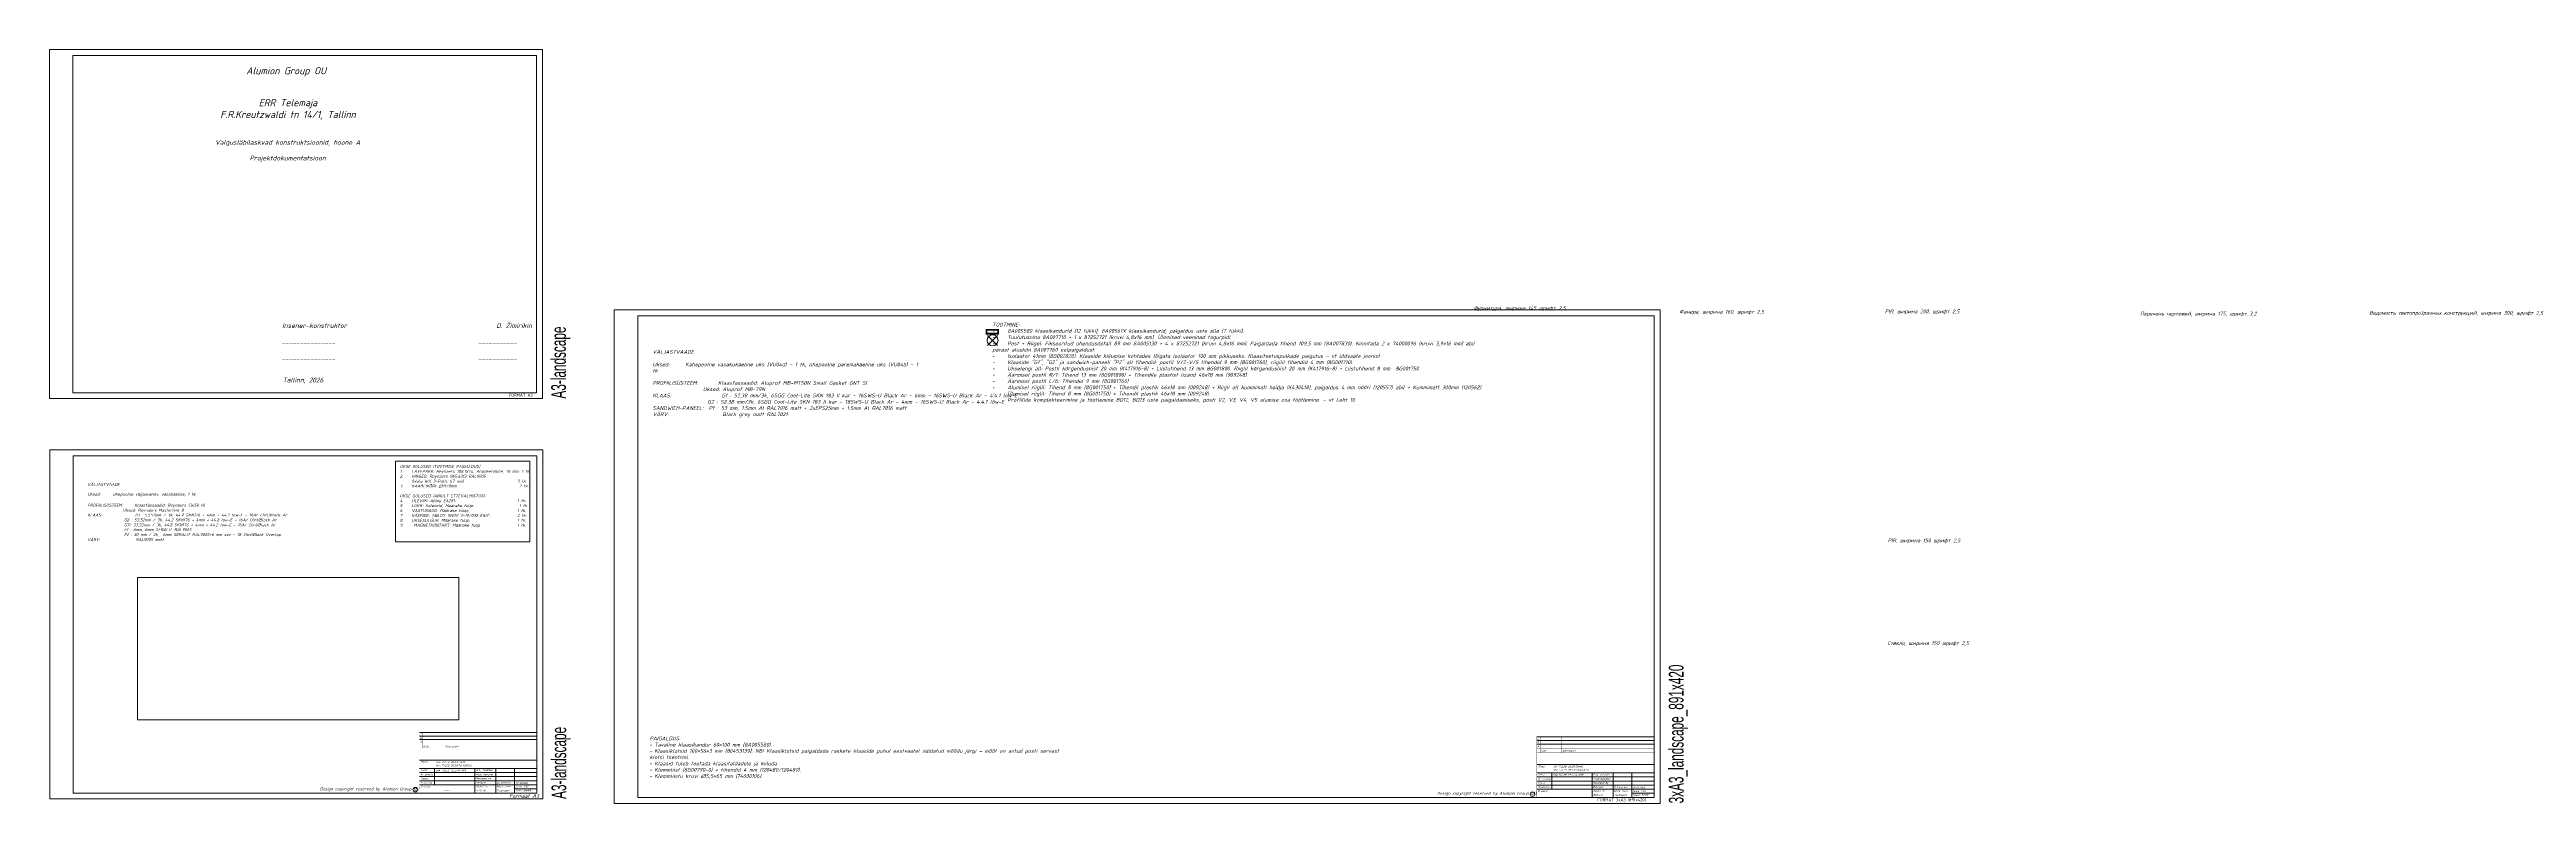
# Paper-space layout 'Формы' of a CAD drawing. Header units: millimetres. Extents: x 640 to 2750, y -5 to 636.
import ezdxf
from ezdxf.enums import TextEntityAlignment as Align

# ---------------------------------------------------------------- set-up
doc = ezdxf.new("R2010")
doc.units = ezdxf.units.MM
doc.linetypes.add('EHYT', pattern=[0])
for name, color, linetype, lineweight in [('_0_000_Подоснова', 9, 'Continuous', 0), ('_0_002_Дренажи_01', 110, 'Continuous', 35), ('_0_004_Текст_01', 7, 'Continuous', 18), ('_0_009_Полки СП', 246, 'Continuous', 13), ('_0_051_Чертеж_Рамка', 7, 'Continuous', 15)]:
    doc.layers.add(name, color=color, linetype=linetype, lineweight=lineweight)
doc.layers.add('_0_049_Граница видового окна', color=130, linetype='Continuous', lineweight=5, plot=False)
doc.layers.add('BK_Paliglinijas', color=252, linetype='Continuous', lineweight=15, plot=False)
doc.styles.add('2.5_AM_mm_ISOCPEUR_style', font='isocpeui.ttf', dxfattribs={"height": 2.5})
doc.styles.add('2.5_mm_ISOCPEUR_style', font='isocpeur.ttf', dxfattribs={"height": 2.5})
doc.styles.add('_DZ_1.5', font='isocpeui.ttf', dxfattribs={"height": 1.5})
doc.styles.add('_DZ_2.5', font='isocpeui.ttf', dxfattribs={"height": 2.5})
doc.styles.add('_DZ_3.2', font='isocpeui.ttf', dxfattribs={"height": 3.2})
doc.styles.add('_DZ_4', font='isocpeui.ttf', dxfattribs={"height": 4})
doc.styles.get("Standard").update_dxf_attribs({"font": 'arial.ttf'})
doc.styles.add('TekstsM5', font='ARIALN.TTF', dxfattribs={"width": 0.7, "height": 12.5})

# ---------------------------------------------------------------- blocks, each defined once
blk = doc.blocks.new('A3_landscape')
blk.add_lwpolyline([(15.2, 297.2), (435.2, 297.2), (435.2, 0.2), (15.2, 0.2), (15.2, 297.2)])
blk.add_lwpolyline([(35.2, 292.2), (430.2, 292.2), (430.2, 5.2), (35.2, 5.2)], close=True)
at = {"layer": 'BK_Paliglinijas', "style": 'TekstsM5', "width": 0.7}
blk.add_text('A3-landscape', height=12.5, rotation=90, dxfattribs=at).set_placement((458.9, 0.2), align=Align.BOTTOM_LEFT)
blk = doc.blocks.new('*U26')
at = {"layer": '_0_051_Чертеж_Рамка'}
blk.add_blockref('A3_landscape', (-435.2, -0.2), dxfattribs=at)
at = {"insert": (-28.6, 4.1), "char_height": 3.2, "width": 28.588, "attachment_point": 1, "style": '_DZ_3.2'}
blk.add_mtext('Formaat A3', dxfattribs=at)
blk = doc.blocks.new('TN')
at = {"layer": '_0_002_Дренажи_01', "linetype": 'Continuous', "lineweight": 0, "ltscale": 5}
for p, q in [((-57, 57), (57, -57)), ((57, 57), (-57, -57))]:
    blk.add_line(p, q, dxfattribs=at)
blk.add_circle((0, 0), 62.5, dxfattribs=at)
blk = doc.blocks.new('3A3 891x420')
for points in [[(0, 420), (891, 420), (891, 0), (0, 0)], [(20, 415), (886, 415), (886, 5), (20, 5)]]:
    blk.add_lwpolyline(points, close=True)
at = {"layer": 'BK_Paliglinijas', "style": 'TekstsM5', "width": 0.7}
blk.add_text('3xA3_landscape_891x420', height=12.5, rotation=90, dxfattribs=at).set_placement((914.7, 0), align=Align.BOTTOM_LEFT)
blk = doc.blocks.new('*U980')
blk.add_blockref('3A3 891x420', (-891, 0))
at = {"layer": '_0_000_Подоснова', "insert": (-53.4, 4.3), "char_height": 2.5, "attachment_point": 1, "style": '2.5_mm_ISOCPEUR_style'}
blk.add_mtext_dynamic_manual_height_columns('FORMAT 3xA3 (891x420)', width=49.736, gutter_width=16, heights=[0], dxfattribs=at)
blk = doc.blocks.new('*U1011')
at = {"layer": '_0_051_Чертеж_Рамка'}
blk.add_blockref('A3_landscape', (-435.2, -0.2), dxfattribs=at)
at = {"layer": '_0_000_Подоснова', "insert": (-28.6, 4.1), "char_height": 2.5, "attachment_point": 1, "style": '2.5_mm_ISOCPEUR_style'}
blk.add_mtext_dynamic_manual_height_columns('FORMAT A3', width=28.588, gutter_width=16, heights=[0], dxfattribs=at)
blk = doc.blocks.new('Alumion_Stamp')
blk.add_line((-19, 3.6), (0, 3.6))
at = {"layer": '_0_004_Текст_01'}
for p, q in [((-100, 51.5), (0, 51.5)), ((-100, 48.5), (0, 48.5)), ((-100, 45.5), (0, 45.5)), ((0, 28), (-100, 28)), ((0, 21), (-100, 21)), ((0, 17.5), (-100, 17.5)), ((0, 14), (-100, 14)), ((0, 10.5), (-100, 10.5)), ((0, 7), (-100, 7)), ((-87.2, 21), (-87.2, 7)), ((-52.8, 21), (-52.8, 0)), ((-35, 21), (-35, 0)), ((-19, 21), (-19, 0))]:
    blk.add_line(p, q, dxfattribs=at)
at = {"layer": '_0_004_Текст_01', "const_width": 0.1}
for points in [[(-100, 38), (-100, 51.5)], [(-97.2, 51.5), (-97.2, 38)], [(-78.7, 51.5), (-78.7, 38)]]:
    blk.add_lwpolyline(points, dxfattribs=at)
at = {"layer": '_0_004_Текст_01', "linetype": 'EHYT', "const_width": 0.1}
for points in [[(-100, 42), (0, 42)], [(-100, 38), (0, 38)]]:
    blk.add_lwpolyline(points, dxfattribs=at)
blk.add_lwpolyline([(-100, 38), (-100, 0), (0, 0), (0, 38)], close=True, dxfattribs=at)
at = {"layer": '_0_004_Текст_01'}
blk.add_circle((-103.7, 2.9), 1.93, dxfattribs=at)
at = {"layer": '_0_004_Текст_01', "style": '_DZ_1.5'}
for s, p in [('A', (-99.6, 43)), ('C', (-99.6, 49)), ('B', (-99.6, 46)), ('Object:', (-99.2, 25.8)), ('Date', (-96.8, 39)), ('Amendment', (-78.3, 39)), ('Al. profile', (-99.2, 15.1)), ('Anodising', (-99.2, 8.2)), ('Client', (-99.2, 18.8)), ('Colour', (-99.2, 11.7)), ('Drawing:', (-99.2, 4.8)), ('Proj. manager', (-52, 18.8)), ('Head designer', (-52, 15.2)), ('Reviewed by', (-52, 11.8)), ('Designer', (-52, 8.2)), ('Objekt nr:', (-52.1, 4.8)), ('Work state:', (-34.2, 4.8)), ('Scale:', (-18.2, 4.8)), ('Sheet:', (-18.2, 1.4))]:
    blk.add_text(s, height=1.5, dxfattribs=at).set_placement(p)
at = {"layer": '_0_004_Текст_01', "insert": (-185, 4.8), "char_height": 2.5, "width": 81.309, "attachment_point": 1, "style": '_DZ_2.5'}
blk.add_mtext('{\\C0;Design copyright reserved by Alumion Group OÜ\\P }', dxfattribs=at)
at = {"layer": '_0_004_Текст_01', "insert": (-104.7, 4), "char_height": 2, "width": 110.529, "attachment_point": 1}
blk.add_mtext('С{\\C0; }', dxfattribs=at)
at = {"layer": '_0_004_Текст_01', "style": '_DZ_1.5'}
for tag, p in [('OBJEKTROW1:', (-86.2, 25.5)), ('OBJEKTROW2:', (-86.2, 22.8)), ('AL.PROFIIL:', (-86.3, 15)), ('ANODEERING:', (-86.3, 8)), ('SS_OONISENR.ROW1:', (-86.3, 4.7)), ('TELLIJAROW1:', (-86.3, 18.5)), ('VÄRV:', (-86.3, 11.5)), ('OBJNR:', (-52, 1.4)), ('AUTORI_NIMI:', (-34.2, 18.5)), ('PROJEKTEERIS1:', (-34.2, 15)), ('KONTROLLIJA_NIMI', (-34.2, 11.5)), ('PROJEKTEERIS2:', (-34.2, 8)), ('TÖÖ_STAADIUM:', (-34.2, 1.3)), ('KUUPÄEV:', (-18.2, 14.9)), ('KUUPÄEV:', (-18.2, 11.4)), ('SS_KUUPÄEV:', (-18.2, 7.9)), ('MÕÕTKAVA', (-11, 4.8)), ('SS_LEHT', (-11, 1.3))]:
    blk.add_attdef(tag, p, '', height=1.5, dxfattribs=at)
blk.add_attdef('SS_JOONISENR.ROW2:', text='', height=1.5, dxfattribs=at).set_placement((-76.9, 1.5), align=Align.BOTTOM_CENTER)

psp = doc.layouts.new('Формы')

# ---------------------------------------------------------------- linework, layer by layer
at = {"layer": '_0_000_Подоснова'}
for points in [[(935, 286.1), (1049.4, 286.1), (1049.4, 217.5), (935, 217.5)], [(715.1, 187.2), (988.9, 187.2), (988.9, 66), (715.1, 66)]]:
    psp.add_lwpolyline(points, close=True, dxfattribs=at)
at = {"layer": '_0_009_Полки СП', "linetype": 'Continuous', "ltscale": 5, "const_width": 1.5}
psp.add_lwpolyline([(1448.4, 397.8), (1438.4, 397.8), (1438.4, 394.6), (1448.4, 394.6)], close=True, dxfattribs=at)

# ---------------------------------------------------------------- block references
at = {"layer": '_0_002_Дренажи_01', "xscale": 0.07500000000000001, "yscale": 0.07500000000000001, "zscale": 0.07500000000000001}
psp.add_blockref('TN', (1443.6, 388.9), dxfattribs=at)
at = {"layer": '_0_004_Текст_01'}
ref = psp.add_blockref('Alumion_Stamp', (1055.4, 3.7), dxfattribs=at)
ref.add_attrib('SS_KUUPÄEV:', '09.05.2026', (1037.2, 11.5), dxfattribs={"height": 1.5, "style": '_DZ_1.5'})
ref.add_attrib('PROJEKTEERIS2:', 'D.Zhimirikin', (1021.2, 11.7), dxfattribs={"height": 1.5, "style": '_DZ_1.5'})
ref.add_attrib('SS_LEHT', '####', (1044.3, 5), dxfattribs={"height": 1.5, "style": '_DZ_1.5'})
ref.add_attrib('TÖÖ_STAADIUM:', 'Tooprojekt', (1021.2, 5), dxfattribs={"height": 1.5, "style": '_DZ_1.5'})
ref.add_attrib('MÕÕTKAVA', '1:50', (1044.3, 8.4), dxfattribs={"height": 1.5, "style": '_DZ_1.5'})
ref.add_attrib('SS_JOONISENR.ROW2:', '----', dxfattribs={"height": 1.5, "style": '_DZ_1.5'}).set_placement((978.4, 5.1), align=Align.BOTTOM_CENTER)
ref.add_attrib('OBJEKTROW1:', 'SIIA TULEB OBJEKTINIMI', (969.2, 29.2), dxfattribs={"height": 1.5, "style": '_DZ_1.5'})
ref.add_attrib('TELLIJAROW1:', 'SIIA TULEB TELLIJA NIMI', (969.1, 22.2), dxfattribs={"height": 1.5, "style": '_DZ_1.5'})
ref.add_attrib('OBJNR:', 'DZ01-26', (1003.4, 5.1), dxfattribs={"height": 1.5, "style": '_DZ_1.5'})
ref.add_attrib('OBJEKTROW2:', 'SIIA TULEB OBJEKTIAADRESS', (969.2, 26.5), dxfattribs={"height": 1.5, "style": '_DZ_1.5'})
ref = psp.add_blockref('Alumion_Stamp', (2007.3, -0.1), dxfattribs=at)
ref.add_attrib('SS_KUUPÄEV:', '09.05.2026', (1989.1, 7.7), dxfattribs={"height": 1.5, "style": '_DZ_1.5'})
ref.add_attrib('PROJEKTEERIS2:', 'D.Zhimirikin', (1973.1, 7.9), dxfattribs={"height": 1.5, "style": '_DZ_1.5'})
ref.add_attrib('SS_LEHT', '####', (1996.3, 1.2), dxfattribs={"height": 1.5, "style": '_DZ_1.5'})
ref.add_attrib('TÖÖ_STAADIUM:', 'Tooprojekt', (1973.1, 1.2), dxfattribs={"height": 1.5, "style": '_DZ_1.5'})
ref.add_attrib('MÕÕTKAVA', '1:50', (1996.2, 4.6), dxfattribs={"height": 1.5, "style": '_DZ_1.5'})
ref.add_attrib('SS_JOONISENR.ROW2:', '----', dxfattribs={"height": 1.5, "style": '_DZ_1.5'}).set_placement((1930.4, 1.3), align=Align.BOTTOM_CENTER)
ref.add_attrib('OBJEKTROW1:', 'SIIA TULEB OBJEKTINIMI', (1921.1, 25.4), dxfattribs={"height": 1.5, "style": '_DZ_1.5'})
ref.add_attrib('TELLIJAROW1:', 'SIIA TULEB TELLIJA NIMI', (1921, 18.4), dxfattribs={"height": 1.5, "style": '_DZ_1.5'})
ref.add_attrib('OBJNR:', 'DZ01-26', (1955.3, 1.3), dxfattribs={"height": 1.5, "style": '_DZ_1.5'})
ref.add_attrib('OBJEKTROW2:', 'SIIA TULEB OBJEKTIAADRESS', (1921.1, 22.7), dxfattribs={"height": 1.5, "style": '_DZ_1.5'})
at = {"layer": '_0_051_Чертеж_Рамка'}
for name, p in [('*U1011', (1060.1, 339.4)), ('*U980', (2012.3, -5.1)), ('*U26', (1060.4, -1.3))]:
    psp.add_blockref(name, p, dxfattribs=at)

# ---------------------------------------------------------------- texts
at = {"layer": '_0_004_Текст_01', "attachment_point": 1}
for s, insert, char_height, width, style in [('\\pxqc;Alumion Group OU', (744.9, 621.4), 6, 193.735, '_DZ_4'), ('\\pxqc;{\\fISOCPEUR|b1|i1|c204|p34;ERR Telemaja\\PF.R.Kreutzwaldi tn 14/1, Tallinn}', (743.9, 594.2), 6, 198.79, '_DZ_4'), ('\\pxqc;Valgusläbilaskvad konstruktsioonid, hoone A\\P\\PProjektdokumentatsioon', (743.6, 559.4), 4, 198.79, '_DZ_4'), ('{\\fISOCPEUR|b0|i1|c204|p34;Insener-konstruktor                                             D. Žimirikin\\P}\\P_______________                                           ___________\\P\\P_______________                                           ___________', (838.3, 403.5), 4, 223.853, '_DZ_4'), ('TOOTMINE: \\P•^I8A005580 klaasikandurid (12 tükki), 8A00561X klaasikandurid, paigaldus uste alla (7 tükki). \\P•^ITuulutusnina 8A007710 + 1 х 87252721 (kruvi 4,8x16 mm). Ülemised veeninad tagurpidi. \\P•^IPost + Riigel: Fikseeritud ühendusdetail 89 mm 8A005130 + 4 x 87252721 (kruvi 4,8x16 mm). Paigaldada tihend 109,5 mm (8A007830). Kinnitada 2 x 74000096 (kruvi 3,9x16 mm) abil pärast aluskihi 8A007760 eelpaigaldust.\\P•^IIsolaator 41mm (8G002820). Klaaside kiilumise kohtades lõigata isolaator 100 mm pikkuseks. Klaasitoetuspulkade paigutus – vt üldvaate joonist.\\P•^IKlaaside "G1", "G2" ja sandwich-paneeli "P2" all tihendid: postil V/2-V/5 tihendid 9 mm (8G001760), riigilil tihendid 4 mm (8G001710).\\P•^IUkselengi all: Postil kõrgendusliist 20 mm (K417916-8) + Liistutihend 13 mm 8G001800. Riiglil kõrgendusliist 20 mm (K417916-8) + Liistutihend 8 mm  8G001750.\\P•^IÄärmisel postil R/1: Tihend 13 mm (8G001800) + Tihendile plastist lisand 46x18 mm (009248). \\P•^IÄärmisel postil L/6: Tihendid 9 mm (8G001760)\\P•^IAlumisel riiglil: Tihend 8 mm (8G001750) + Tihendil plastik 46x18 mm (009248) + Riigli all kummimati hoidja (K430418), paigaldus 4 mm nööri (120557) abil + Kummimatt 300mm (120562). \\P•^IÜlemisel riiglil: Tihend 8 mm (8G001750) + Tihendil plastik 46x18 mm (009248).\\P•^IProfiilide komplekteerimine ja töötlemine BD12, BD13 uste paigaldamiseks, posti V2, V3, V4, V5 alumise osa töötlemine. – vt Leht 10.', (1443.4, 403.9), 3.2, 379.122, '_DZ_3.2'), ('Фурнитура, ширина 145 шрифт 2,5', (1853.3, 418), 3.2, 124.6, '_DZ_3.2'), ('Фанера, ширина 160, шрифт 2,5', (2028.7, 414.9), 3.2, 124.6, '_DZ_3.2'), ('PIR, ширина 200, шрифт 2,5', (2203.8, 415.2), 3.2, 124.6, '_DZ_3.2'), ('Перечень чертежей, ширина 175, шрифт 3,2', (2421.3, 413.3), 3.2, 124.6, '_DZ_3.2'), ('Ведомость светопрозрачных конструкций, ширина 300, шрифт 2,5', (2616.5, 413.9), 3.2, 156.947, '_DZ_3.2'), ('VÄLJASTVAADE\\P\\PUksed:^I {\\fISOCPEUR|b0|i1|c186|p34;Kahepoolne vasakukäeline uks (VU04d) – 1 tk, ühepoolne paremakäeline uks (VU04b) – 1 tk}', (1153.9, 380.7), 3.2, 193.735, '_DZ_3.2'), ('\\pxqc;Tallinn, 2026', (834.2, 357.2), 4, 43.759, '_DZ_4'), ('PROFIILISÜSTEEM: ^I  Klaasfassaadid: {\\fISOCPEUR|b0|i1|c186|p34;Aluprof MB-MT50N Small Gasket GNT SI}^I^I^I\\P^I^I^I  Uksed: Aluprof MB-79N\\P{\\fISOCPEUR|b0|i1|c186|p34;KLAAS}:     ^I{\\fISOCPEUR|b0|i1|c186|p34; }        G1 : 52,38 mm/3k, 6SGG Cool-Lite SKN 183 II kar - 16SWS-U Black Ar - 6mm - 16SWS-U Black Ar - 4.4.1 low-E\\P^I               G2 : 52,38 mm/3k, 6SGG Cool-Lite SKN 183 II kar - 18SWS-U Black Ar - 4mm - 16SWS-U Black Ar - 4.4.1 low-E\\PSANDWICH-PANEEL:  P1 : 53 mm, 1.5mm Al RAL7016 matt + 2xEPS25mm + 1.5mm Al RAL7016 matt\\PVÄRV:^I               Black grey matt RAL7021.', (1153.9, 354.3), 3.2, 295.07, '_DZ_3.2'), ('UKSE SULUSED (TOOTMISE PAIGALDUS):\\P1.^ILÄVEPAKK: {\\fISOCPEUR|b0|i1|c186|p34;Reynaers} 108.1874, Anodeerimine, 18 mm;^I1 tk.\\P2.^IHINGED: {\\fISOCPEUR|b0|i1|c186|p34;Reynaers} 065.6313 RAL9005 \\P^I(Wala WX 3-Path, 67 {\\fISOCPEUR|b0|i1|c186|p34;mm})^I^I^I^I^I3 tk.\\P3.^IKAABLIKÕRI: ∅11/8mm ^I^I^I^I^I^I2 tk.\\P\\PUKSE SULUSED (AINULT ETTEVALMISTUS):\\P4.^IÜLEVIIK: Abloy EA281;^I^I^I^I^I^I1 tk.\\P5.^ILUKK: Solenoid, {\\C6;Määrake tüüp};^I^I^I^I^I1 tk\\P6.^IVASTURAUD: {\\C6;Määrake tüüp};^I^I^I^I^I1 tk.\\P{\\fISOCPEUR|b0|i1|c186|p34;7.^IKÄEPIDE}: ABLOY INOXI 3-19/032 EXIT;^I^I^I{\\fISOCPEUR|b0|i1|c186|p34;2 tk.}^I\\P8.^IUKSESULGUR: {\\C6;Määrake tüüp};^I^I^I^I^I1 tk.\\P9.     MAGNETKONTAKT: {\\C6;Määrake tüüp}^I^I^I^I1 tk.', (938.6, 282.9), 2.5, 109.291, '2.5_AM_mm_ISOCPEUR_style'), ('VÄLJASTVAADE\\P\\PUksed:^I {\\fISOCPEUR|b0|i1|c186|p34;ühe}poolne väljaavanev, vasakäeline, 1 tk.', (672.4, 267.6), 2.5, 193.735, '2.5_AM_mm_ISOCPEUR_style'), ('PROFIILISÜSTEEM: ^IKlaasfassaadid: {\\fISOCPEUR|b0|i1|c186|p34;Reynaers} {\\fISOCPEUR|b0|i1|c186|p34;C}W50{\\fISOCPEUR|b0|i1|c186|p34; HI\\P}^I^I^IUksed: {\\fISOCPEUR|b0|i1|c186|p34;Reynaers} {\\fISOCPEUR|b0|i1|c186|p34;Masterline 8\\PKLAAS}:     ^I{\\fISOCPEUR|b0|i1|c186|p34; }     G1 : 53,52mm / 3k, 44.2 SKN176 + 4mm + 44.2 low-E - 16Ar ChrUBlack Ar\\P^I            G2 : 53,52mm / 3k, 44.2 SKN176 + 4mm + 44.2 low-E - 16Ar ChrUBlack Ar\\P^I            G11: 53,52mm / 3k, 44.2 SKN176 + 4mm + 44.2 low-E - 16Ar ChrUBlack Ar\\P^I            F1 : 6mm, 6mm SERALIT RAL9005\\P^I            F2 : 30 mm / 2k,  6mm SERALIT RAL9005+6 mm sec - 18 ChrUBlack Overlap\\PVÄRV:^I            RAL{\\fISOCPEUR|b0|i1|c186|p34;9005} matt.', (672.4, 249.9), 2.5, 189.642, '2.5_AM_mm_ISOCPEUR_style'), ('PIR, ширина 150 шрифт 2,5', (2206.2, 220.3), 3.2, 124.6, '_DZ_3.2'), ('Стекло, ширина 150 шрифт 2,5', (2205.9, 132.9), 3.2, 124.6, '_DZ_3.2'), ('PAIGALDUS:^J• Tavaline klaasikandur 60×100 mm (8A005580).^J• Klaasiklotsid 100×56×3 mm (80453139). NB! Klaasiklotsid paigaldada raskete klaaside puhul eestvaatel näidatud mõõdu järgi – mõõt on antud posti servast klotsi tsentrini.^J• Klaasid tuleb toetada klaasitaldadele ja kiiluda.\\P• Klemmliist (8G00790-0) + tihendid 4 mm (120480/120480).^J• Klemmliistu kruvi ∅5,5×65 mm (74000106). ', (1151.4, 51.8), 3.2, 323.231, '_DZ_3.2')]:
    psp.add_mtext(s, dxfattribs=dict(at, insert=insert, char_height=char_height, width=width, style=style))

# ---------------------------------------------------------------- viewports
at = {"layer": '_0_049_Граница видового окна', "color": 4, "lineweight": 25, "ltscale": 5}
psp.add_viewport(center=(852, 126.6), size=(273.8, 121.159), view_center_point=(192776.779, 35222.499), view_height=484.63712, dxfattribs=at)

doc.saveas('drawing.dxf')
